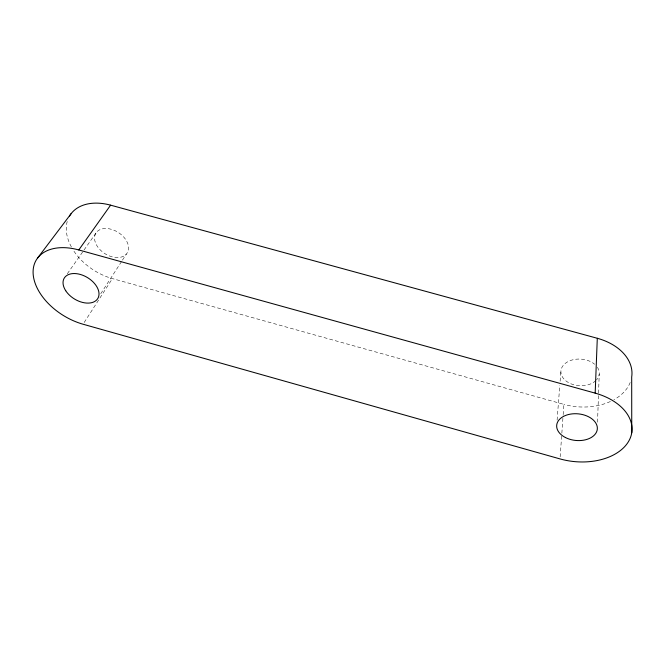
<?xml version="1.0" encoding="UTF-8"?>
<svg xmlns="http://www.w3.org/2000/svg" width="665" height="665" viewBox="0 0 665 665"><rect width="100%" height="100%" fill="white"/><g stroke="black" fill="none" stroke-linecap="round" stroke-linejoin="round"><path stroke-width="0.5" stroke-dasharray="3.33 2.49" d="M597.536 422.209L599.215 374.212M560.146 456.847L561.775 434.22M561.85 433.189L563.097 415.7M563.172 414.669L563.912 404.387L112.418 278.593A49.451 33.466 32.6 0 1 73.516 250.547M557.095 420.197L559.805 385.309M560.13 381.203L560.928 370.945M84.172 322.492L112.418 278.593M100.764 293.722L121.903 260.988M122.46 260.123L126.358 254.088A18.537 12.535 32.6 0 0 111.429 229.334A18.537 12.535 32.6 0 0 96.891 245.659A18.537 12.535 32.6 0 0 126.358 254.088M67.331 273.747L83.433 250.855M84.031 250.007L96.558 232.21M630.196 382.483A51.28 35.561 4 0 1 613.928 399.715M610.404 401.494A51.28 35.561 4 0 1 563.912 404.387M71.396 246.989A49.451 33.466 32.6 0 1 67.223 221.487M597.411 367.304A19.219 13.317 4.1 0 1 596.522 379.89M595.84 380.596A19.219 13.317 4.1 0 1 567.835 382.225A19.219 13.317 4.1 0 1 566.397 362.55A19.219 13.317 4.1 0 1 594.651 364.254"/><path stroke-width="1" d="M110.606 205.161L78.786 249.957A52.394 33.441 31.4 0 0 33.134 273.714A52.394 33.441 31.4 0 0 83.059 324.221L560.005 458.908A54.43 35.677 5.5 0 0 629.132 440.446A54.43 35.677 5.5 0 0 595.175 393.131L597.295 338.277L110.606 205.161A49.451 33.466 32.6 0 0 69.534 216.017M37.73 257.862L71.188 213.573M78.786 249.957L595.175 393.131M631.75 432.782L631.692 376.988A51.28 35.561 4 0 0 597.295 338.277M565.433 437.537A20.399 13.358 5.5 0 0 597.286 429.357A20.399 13.358 5.5 0 0 568.317 414.569A20.399 13.358 5.5 0 0 565.433 437.537M65.727 290.73A19.634 12.527 31.3 0 0 96.874 299.757A19.634 12.527 31.3 0 0 80.448 274.479A19.634 12.527 31.3 0 0 65.727 290.73"/></g></svg>
